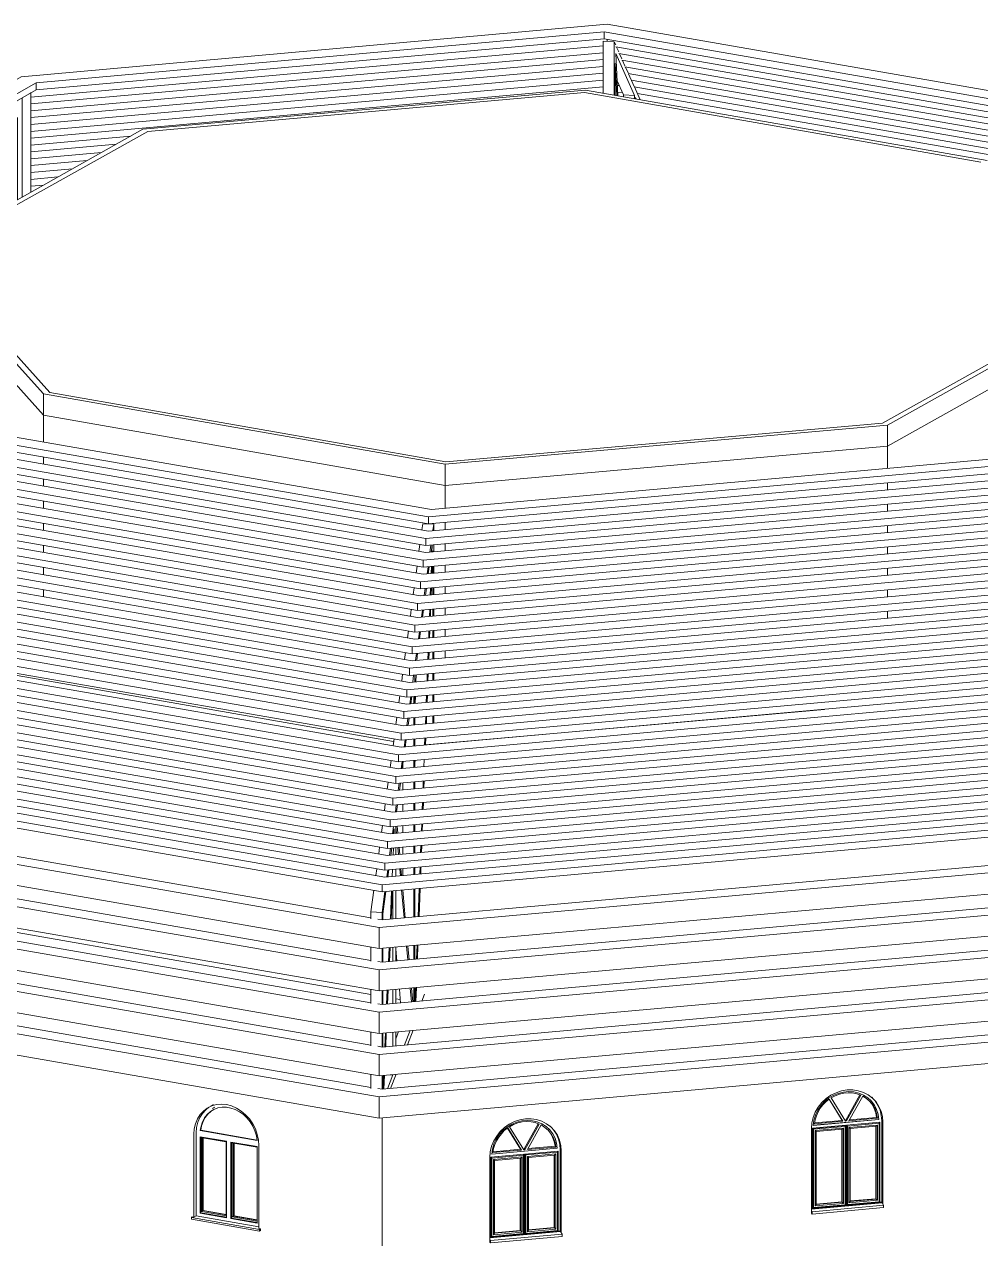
# Model space of a CAD drawing. Header units: millimetres. Extents: x -46414 to 39435, y -16675 to 32999.
# Drawn here: x -19620 to -6753, y -2987 to 13351 of the extents above; entities that cross this region are included whole.
import ezdxf

# ---------------------------------------------------------------- set-up
doc = ezdxf.new("R2010")
doc.units = ezdxf.units.MM
for name, color, linetype, lineweight in [('A-FLOR', 192, 'Continuous', 9), ('A-GENM', 13, 'Continuous', 9), ('A-GLAZ', 151, 'Continuous', 9), ('A-ROOF', 132, 'Continuous', 9), ('A-WALL', 113, 'Continuous', 9), ('I-WALL', 2, 'Continuous', 9)]:
    doc.layers.add(name, color=color, linetype=linetype, lineweight=lineweight)

# ---------------------------------------------------------------- blocks, each defined once
blk = doc.blocks.new('HOOR LIGHT - HOOR LIGHT-165948-3D 2')
at = {"layer": 'A-GENM'}
for p, q in [((-25721, 3674), (-14807, 1776)), ((-14770, 1878), (-25467, 3737)), ((-14807, 1681), (-25721, 3579)), ((-14807, 1776), (-2944, 2841)), ((-3146, 2920), (-14770, 1878)), ((-2944, 2746), (-14807, 1681)), ((-14807, 1681), (-14807, 1776))]:
    blk.add_line(p, q, dxfattribs=at)
blk = doc.blocks.new('HOOR LIGHT1 - HOOR LIGHT-166020-3D 2')
at = {"layer": 'A-GENM'}
for p, q in [((-25467, 3927), (-14770, 2067)), ((-14733, 2169), (-25213, 3991)), ((-14770, 1972), (-25467, 3832)), ((-14770, 2067), (-3146, 3110)), ((-3348, 3190), (-14733, 2169)), ((-3146, 3015), (-14770, 1972)), ((-14770, 1972), (-14770, 2067))]:
    blk.add_line(p, q, dxfattribs=at)
blk = doc.blocks.new('HOOR LIGHT2 - HOOR LIGHT-166050-3D 2')
at = {"layer": 'A-GENM'}
for p, q in [((-25213, 4181), (-14733, 2358)), ((-14733, 2264), (-25213, 4086)), ((-14696, 2460), (-24958, 4244)), ((-3550, 3460), (-14696, 2460)), ((-14733, 2358), (-3348, 3380)), ((-3348, 3285), (-14733, 2264)), ((-14733, 2358), (-14733, 2264))]:
    blk.add_line(p, q, dxfattribs=at)
blk = doc.blocks.new('HOOR LIGHT3 - HOOR LIGHT-166080-3D 2')
at = {"layer": 'A-GENM'}
for p, q in [((-19363, 11188), (-19530, 11173)), ((-24958, 4434), (-14696, 2650)), ((-14660, 2751), (-24704, 4497)), ((-14696, 2555), (-24958, 4339)), ((-14696, 2650), (-3550, 3650)), ((-3752, 3729), (-14660, 2751)), ((-3550, 3555), (-14696, 2555)), ((-14696, 2650), (-14696, 2555))]:
    blk.add_line(p, q, dxfattribs=at)
blk = doc.blocks.new('HOOR LIGHT4 - HOOR LIGHT-166110-3D 2')
at = {"layer": 'A-GENM'}
for p, q in [((-19167, 11298), (-19530, 11265)), ((-14623, 3042), (-24450, 4750)), ((-24704, 4687), (-14660, 2941)), ((-14660, 2846), (-24704, 4592)), ((-3954, 3999), (-14623, 3042)), ((-14660, 2941), (-3752, 3919)), ((-3752, 3824), (-14660, 2846)), ((-14660, 2846), (-14660, 2941))]:
    blk.add_line(p, q, dxfattribs=at)
blk = doc.blocks.new('HOOR LIGHT5 - HOOR LIGHT-166140-3D 2')
at = {"layer": 'A-GENM'}
for p, q in [((-18971, 11408), (-19530, 11357)), ((-24450, 4940), (-14623, 3232)), ((-14586, 3333), (-24196, 5004)), ((-14623, 3137), (-24450, 4845)), ((-4156, 4268), (-14586, 3333)), ((-14623, 3232), (-3954, 4189)), ((-3954, 4094), (-14623, 3137)), ((-14623, 3137), (-14623, 3232))]:
    blk.add_line(p, q, dxfattribs=at)
blk = doc.blocks.new('HOOR LIGHT6 - HOOR LIGHT-166170-3D 2')
at = {"layer": 'A-GENM'}
for p, q in [((-18776, 11517), (-19530, 11450)), ((-14549, 3624), (-23942, 5257)), ((-24196, 5194), (-14586, 3523)), ((-14586, 3428), (-24196, 5099)), ((-14586, 3523), (-4156, 4458)), ((-4358, 4538), (-14549, 3624)), ((-4156, 4363), (-14586, 3428)), ((-14586, 3428), (-14586, 3523))]:
    blk.add_line(p, q, dxfattribs=at)
blk = doc.blocks.new('HOOR LIGHT7 - HOOR LIGHT-166200-3D 2')
at = {"layer": 'A-GENM'}
for p, q in [((-18580, 11627), (-19530, 11542)), ((-23942, 5447), (-14549, 3814)), ((-14512, 3915), (-23687, 5510)), ((-14549, 3719), (-23942, 5352)), ((-4560, 4808), (-14512, 3915)), ((-14549, 3814), (-4358, 4728)), ((-4358, 4633), (-14549, 3719)), ((-14549, 3719), (-14549, 3814))]:
    blk.add_line(p, q, dxfattribs=at)
blk = doc.blocks.new('HOOR LIGHT8 - HOOR LIGHT-166230-3D 2')
at = {"layer": 'A-GENM'}
for p, q in [((-18384, 11737), (-19530, 11634)), ((-14475, 4206), (-23433, 5763)), ((-23687, 5700), (-14512, 4105)), ((-14512, 4010), (-23687, 5605)), ((-4762, 5077), (-14475, 4206)), ((-14512, 4105), (-4560, 4998)), ((-4560, 4903), (-14512, 4010)), ((-14512, 4010), (-14512, 4105))]:
    blk.add_line(p, q, dxfattribs=at)
blk = doc.blocks.new('HOOR LIGHT9 - HOOR LIGHT-166260-3D 2')
at = {"layer": 'A-GENM'}
for p, q in [((-11577, 12440), (-11636, 12434)), ((-4906, 11294), (-11371, 12418)), ((-18189, 11846), (-19530, 11726)), ((-23433, 5953), (-14475, 4396)), ((-14438, 4497), (-23179, 6017)), ((-14475, 4301), (-23433, 5858)), ((-14475, 4396), (-4762, 5267)), ((-4964, 5347), (-14438, 4497)), ((-4762, 5172), (-14475, 4301)), ((-14475, 4301), (-14475, 4396))]:
    blk.add_line(p, q, dxfattribs=at)
blk = doc.blocks.new('HOOR LIGHT10 - HOOR LIGHT-166290-3D 2')
at = {"layer": 'A-GENM'}
for p, q in [((-11832, 12509), (-19530, 11818)), ((-11616, 12528), (-11640, 12526)), ((-4906, 11376), (-11413, 12508)), ((-14401, 4788), (-22925, 6270)), ((-23179, 6206), (-14438, 4687)), ((-14438, 4592), (-23179, 6112)), ((-5166, 5616), (-14401, 4788)), ((-14438, 4687), (-4964, 5537)), ((-4964, 5442), (-14438, 4592)), ((-14438, 4592), (-14438, 4687))]:
    blk.add_line(p, q, dxfattribs=at)
blk = doc.blocks.new('HOOR LIGHT11 - HOOR LIGHT-166320-3D 2')
at = {"layer": 'A-GENM'}
for p, q in [((-11832, 12601), (-19530, 11910)), ((-4906, 11459), (-11455, 12598)), ((-22925, 6460), (-14401, 4978)), ((-14364, 5079), (-22671, 6523)), ((-14401, 4883), (-22925, 6365)), ((-5368, 5886), (-14364, 5079)), ((-14401, 4978), (-5166, 5806)), ((-5166, 5711), (-14401, 4883)), ((-14401, 4883), (-14401, 4978))]:
    blk.add_line(p, q, dxfattribs=at)
blk = doc.blocks.new('HOOR LIGHT12 - HOOR LIGHT-166350-3D 2')
at = {"layer": 'A-GENM'}
for p, q in [((-11832, 12693), (-19530, 12002)), ((-4906, 11541), (-11497, 12687)), ((-22671, 6713), (-14364, 5269)), ((-14328, 5370), (-22416, 6776)), ((-14364, 5174), (-22671, 6618)), ((-14364, 5269), (-5368, 6076)), ((-5570, 6156), (-14328, 5370)), ((-5368, 5981), (-14364, 5174)), ((-14364, 5174), (-14364, 5269))]:
    blk.add_line(p, q, dxfattribs=at)
blk = doc.blocks.new('HOOR LIGHT13 - HOOR LIGHT-166380-3D 2')
at = {"layer": 'A-GENM'}
for p, q in [((-11832, 12785), (-19530, 12095)), ((-4906, 11624), (-11539, 12777)), ((-14291, 5661), (-22162, 7030)), ((-22416, 6966), (-14328, 5560)), ((-14328, 5465), (-22416, 6871)), ((-5772, 6425), (-14291, 5661)), ((-14328, 5560), (-5570, 6345)), ((-5570, 6251), (-14328, 5465)), ((-14328, 5465), (-14328, 5560))]:
    blk.add_line(p, q, dxfattribs=at)
blk = doc.blocks.new('HOOR LIGHT14 - HOOR LIGHT-166410-3D 2')
at = {"layer": 'A-GENM'}
for p, q in [((-11832, 12877), (-19530, 12187)), ((-4906, 11706), (-11580, 12867)), ((-22162, 7219), (-14291, 5851)), ((-14254, 5952), (-21908, 7283)), ((-14291, 5756), (-22162, 7124)), ((-14291, 5851), (-5772, 6615)), ((-5975, 6695), (-14254, 5952)), ((-5772, 6520), (-14291, 5756)), ((-14291, 5756), (-14291, 5851))]:
    blk.add_line(p, q, dxfattribs=at)
blk = doc.blocks.new('HOOR LIGHT15 - HOOR LIGHT-166476-3D 2')
at = {"layer": 'A-GENM'}
for p, q in [((-11832, 12969), (-19530, 12279)), ((-4906, 11788), (-11622, 12956)), ((-14217, 6243), (-21654, 7536)), ((-21908, 7473), (-14254, 6142)), ((-14254, 6047), (-21908, 7378)), ((-14254, 6142), (-5975, 6885)), ((-6177, 6964), (-14217, 6243)), ((-5975, 6790), (-14254, 6047)), ((-14254, 6047), (-14254, 6142))]:
    blk.add_line(p, q, dxfattribs=at)
blk = doc.blocks.new('HOOR LIGHT16 - HOOR LIGHT-166506-3D 2')
at = {"layer": 'A-GENM'}
for p, q in [((-11780, 13149), (-11780, 13121)), ((-11832, 13062), (-19530, 12371)), ((-4906, 11871), (-11664, 13046)), ((-21654, 7726), (-14217, 6433)), ((-14180, 6534), (-21399, 7789)), ((-14217, 6338), (-21654, 7631)), ((-6379, 7234), (-14180, 6534)), ((-14217, 6433), (-6177, 7154)), ((-6177, 7059), (-14217, 6338)), ((-14217, 6338), (-14217, 6433))]:
    blk.add_line(p, q, dxfattribs=at)
blk = doc.blocks.new('HOOR LIGHT17 - HOOR LIGHT-166536-3D 2')
at = {"layer": 'A-GENM'}
for p, q in [((-11780, 13351), (-19661, 12644)), ((-19459, 12564), (-11817, 13250)), ((-11817, 13250), (-4955, 12057)), ((-11817, 13155), (-11817, 13250)), ((-4701, 12120), (-11780, 13351)), ((-11817, 13155), (-19459, 12469)), ((-4955, 11962), (-11817, 13155)), ((-19661, 12644), (-23619, 10409)), ((-23297, 10397), (-19459, 12564)), ((-19459, 12469), (-23239, 10334)), ((-19459, 12469), (-19459, 12564)), ((-2442, 9648), (-4701, 12120)), ((-4955, 12057), (-2764, 9659)), ((-4955, 12057), (-4955, 11962)), ((-2821, 9627), (-4955, 11962)), ((-23619, 10409), (-21399, 7979)), ((-23619, 10314), (-23619, 10409)), ((-21399, 7884), (-23619, 10314)), ((-21145, 8042), (-23297, 10397)), ((-2764, 9659), (-6581, 7503)), ((-6379, 7424), (-2442, 9648)), ((-2442, 9553), (-2442, 9648)), ((-2442, 9553), (-6379, 7329)), ((-14143, 6825), (-21145, 8042)), ((-21399, 7979), (-14180, 6724)), ((-21399, 7884), (-21399, 7979)), ((-14180, 6629), (-21399, 7884)), ((-14180, 6724), (-6379, 7424)), ((-6581, 7503), (-14143, 6825)), ((-6379, 7424), (-6379, 7329)), ((-6379, 7329), (-14180, 6629)), ((-14180, 6629), (-14180, 6724))]:
    blk.add_line(p, q, dxfattribs=at)
blk = doc.blocks.new('TRUESS - TRUESS-169564-3D 2')
at = {"layer": 'A-GENM'}
for p, q in [((-19530, 12427), (-19537, 12426)), ((-19530, 12427), (-19530, 11094)), ((-19648, 11029), (-19648, 12363)), ((-20956, 11538), (-19751, 12226)), ((-19761, 12183), (-20839, 11567)), ((-19751, 12226), (-20088, 10782)), ((-20006, 10828), (-19710, 12097)), ((-19710, 12097), (-19710, 10994)), ((-19710, 11623), (-19879, 10899)), ((-22238, 10805), (-21018, 11502)), ((-21018, 11465), (-22121, 10835)), ((-21018, 11502), (-21018, 10260)), ((-20956, 11538), (-20839, 11567)), ((-20956, 10295), (-20956, 11538)), ((-20839, 11567), (-20839, 10361)), ((-22121, 10835), (-22238, 10805)), ((-21686, 9096), (-22238, 10805)), ((-22121, 10835), (-21578, 9156)), ((-23151, 10284), (-22371, 10730)), ((-22383, 10685), (-23034, 10313)), ((-22371, 10730), (-22656, 9696)), ((-22599, 9634), (-22327, 10621)), ((-22327, 10621), (-22327, 9336)), ((-22264, 10694), (-21739, 9066)), ((-22264, 9267), (-22264, 10694)), ((-23213, 10349), (-23213, 10306)), ((-23034, 10313), (-23151, 10284)), ((-23034, 10313), (-23034, 10110)), ((-22147, 10330), (-22147, 9139)), ((-23151, 10238), (-23151, 10284)), ((-22327, 10226), (-22516, 9542)), ((-23213, 9870), (-23213, 9775)), ((-23151, 9706), (-23151, 9801)), ((-23034, 9673), (-23034, 9578)), ((-23213, 9338), (-23213, 9243)), ((-22749, 9361), (-22769, 9288)), ((-23151, 9175), (-23151, 9270)), ((-22712, 9226), (-22692, 9299)), ((-22608, 9207), (-22628, 9134)), ((-23034, 9142), (-23034, 9047)), ((-22862, 8953), (-22882, 8880)), ((-22825, 8818), (-22805, 8891)), ((-22327, 8899), (-22327, 8804)), ((-22264, 8771), (-22264, 8831)), ((-23213, 8804), (-23213, 8712)), ((-23151, 8643), (-23151, 8738)), ((-22721, 8799), (-22741, 8726)), ((-23034, 8610), (-23034, 8515)), ((-22974, 8545), (-22995, 8472)), ((-22938, 8410), (-22918, 8483))]:
    blk.add_line(p, q, dxfattribs=at)
blk = doc.blocks.new('TRUESS1 - TRUESS-169983-3D 2')
at = {"layer": 'A-GENM'}
for p, q in [((-11832, 12424), (-11832, 13123)), ((-11683, 13117), (-11832, 13123)), ((-11664, 13074), (-11683, 13117)), ((-11683, 13117), (-11683, 12398)), ((-11634, 12389), (-11662, 12956)), ((-11662, 12956), (-11411, 12395)), ((-11622, 12980), (-11651, 13044)), ((-11580, 12886), (-11611, 12954)), ((-11670, 12822), (-11649, 12392)), ((-11670, 12395), (-11670, 12822)), ((-11539, 12793), (-11571, 12865)), ((-11497, 12699), (-11531, 12775)), ((-11559, 12401), (-11644, 12589)), ((-11455, 12605), (-11491, 12686)), ((-11413, 12512), (-11451, 12597)), ((-11334, 12337), (-11411, 12508)), ((-11559, 12376), (-11559, 12401)), ((-11559, 12401), (-11411, 12395)), ((-11411, 12395), (-11411, 12350)), ((-11398, 12365), (-11389, 12346)), ((-11398, 12348), (-11398, 12365))]:
    blk.add_line(p, q, dxfattribs=at)
blk = doc.blocks.new('TRUESS3 - TRUESS-173606-3D 2')
at = {"layer": 'A-GENM'}
for p, q in [((-14271, 6550), (-14260, 6631)), ((-14260, 6631), (-14111, 6625)), ((-14111, 6625), (-14123, 6539)), ((-14111, 6540), (-14111, 6625)), ((-14310, 6259), (-14298, 6352)), ((-14149, 6344), (-14162, 6248)), ((-14147, 6249), (-14134, 6345)), ((-14132, 6345), (-14136, 6250)), ((-14124, 6268), (-14124, 6251)), ((-14124, 6251), (-14124, 6268)), ((-14111, 6252), (-14111, 6347)), ((-14349, 5968), (-14336, 6061)), ((-14188, 6053), (-14201, 5957)), ((-14185, 5958), (-14173, 6054)), ((-14143, 6057), (-14147, 5962)), ((-14135, 5963), (-14132, 6058)), ((-14124, 6059), (-14124, 5964)), ((-14111, 5965), (-14111, 6060)), ((-14387, 5678), (-14375, 5771)), ((-14227, 5762), (-14239, 5665)), ((-14224, 5667), (-14211, 5763)), ((-14154, 5768), (-14158, 5673)), ((-14146, 5674), (-14142, 5769)), ((-14124, 5771), (-14124, 5676)), ((-14111, 5677), (-14111, 5772)), ((-14426, 5387), (-14414, 5480)), ((-14265, 5470), (-14278, 5374)), ((-14263, 5376), (-14250, 5472)), ((-14165, 5479), (-14168, 5384)), ((-14157, 5385), (-14153, 5480)), ((-14124, 5483), (-14124, 5388)), ((-14111, 5389), (-14111, 5484)), ((-14465, 5096), (-14453, 5189)), ((-14304, 5179), (-14317, 5083)), ((-14302, 5084), (-14289, 5181)), ((-14176, 5191), (-14179, 5095)), ((-14168, 5096), (-14164, 5192)), ((-14124, 5195), (-14124, 5100)), ((-14111, 5102), (-14111, 5196)), ((-14187, 4902), (-14190, 4807)), ((-14179, 4808), (-14175, 4903)), ((-14124, 4908), (-14124, 4813)), ((-14111, 4814), (-14111, 4909)), ((-14504, 4806), (-14491, 4898)), ((-14343, 4888), (-14356, 4792)), ((-14341, 4793), (-14328, 4889)), ((-14340, 4793), (-14340, 4802)), ((-14542, 4515), (-14530, 4608)), ((-14382, 4597), (-14395, 4501)), ((-14367, 4503), (-14367, 4597)), ((-14351, 4505), (-14347, 4600)), ((-14198, 4613), (-14201, 4518)), ((-14190, 4519), (-14186, 4614)), ((-14124, 4620), (-14124, 4525)), ((-14111, 4526), (-14111, 4621)), ((-14379, 4506), (-14379, 4502)), ((-14379, 4502), (-14379, 4506)), ((-14581, 4224), (-14569, 4317)), ((-14421, 4306), (-14433, 4209)), ((-14418, 4211), (-14405, 4307)), ((-14379, 4309), (-14379, 4214)), ((-14367, 4215), (-14367, 4310)), ((-14362, 4216), (-14358, 4311)), ((-14208, 4325), (-14212, 4229)), ((-14200, 4230), (-14197, 4326)), ((-14124, 4332), (-14124, 4237)), ((-14111, 4238), (-14111, 4333)), ((-14620, 3933), (-14608, 4026)), ((-14459, 4014), (-14472, 3918)), ((-14457, 3920), (-14444, 4016)), ((-14379, 4022), (-14379, 3927)), ((-14367, 3928), (-14367, 4023)), ((-14219, 4036), (-14223, 3941)), ((-14211, 3942), (-14208, 4037)), ((-14124, 4045), (-14124, 3950)), ((-14111, 3951), (-14111, 4046)), ((-14659, 3643), (-14646, 3736)), ((-14498, 3723), (-14511, 3627)), ((-14496, 3628), (-14483, 3725)), ((-14379, 3734), (-14379, 3639)), ((-14367, 3640), (-14367, 3735)), ((-14230, 3747), (-14234, 3652)), ((-14222, 3662), (-14219, 3748)), ((-14697, 3352), (-14685, 3445)), ((-14537, 3432), (-14550, 3336)), ((-14535, 3337), (-14522, 3433)), ((-14379, 3446), (-14379, 3351)), ((-14367, 3352), (-14367, 3447)), ((-14241, 3459), (-14245, 3363)), ((-14528, 3338), (-14528, 3389)), ((-14736, 3061), (-14724, 3154)), ((-14576, 3141), (-14589, 3045)), ((-14574, 3046), (-14561, 3142)), ((-14528, 3050), (-14528, 3145)), ((-14379, 3158), (-14379, 3064)), ((-14367, 3065), (-14367, 3160)), ((-14252, 3170), (-14256, 3075)), ((-14244, 3076), (-14240, 3171)), ((-14775, 2771), (-14763, 2863)), ((-14615, 2850), (-14628, 2753)), ((-14612, 2755), (-14600, 2851)), ((-14528, 2762), (-14528, 2857)), ((-14379, 2871), (-14379, 2776)), ((-14367, 2777), (-14367, 2872)), ((-14263, 2881), (-14266, 2786)), ((-14255, 2787), (-14251, 2882)), ((-14814, 2480), (-14801, 2573)), ((-14654, 2558), (-14666, 2462)), ((-14651, 2464), (-14643, 2526)), ((-14643, 2526), (-14646, 2464)), ((-14622, 2466), (-14622, 2561)), ((-14620, 2561), (-14612, 2467)), ((-14595, 2469), (-14603, 2563)), ((-14528, 2475), (-14528, 2570)), ((-14379, 2583), (-14379, 2488)), ((-14367, 2489), (-14367, 2584)), ((-14274, 2592), (-14277, 2497)), ((-14266, 2498), (-14262, 2594)), ((-14379, 2295), (-14379, 2200)), ((-14367, 2201), (-14367, 2296)), ((-14285, 2304), (-14288, 2209)), ((-14277, 2210), (-14273, 2305)), ((-14852, 2189), (-14840, 2282)), ((-14692, 2267), (-14705, 2171)), ((-14690, 2172), (-14677, 2269)), ((-14654, 2271), (-14658, 2175)), ((-14622, 2179), (-14622, 2274)), ((-14595, 2276), (-14586, 2182)), ((-14569, 2183), (-14578, 2277)), ((-14528, 2187), (-14528, 2282)), ((-14891, 1899), (-14879, 1991)), ((-14731, 1976), (-14744, 1880)), ((-14729, 1881), (-14716, 1977)), ((-14666, 1982), (-14671, 1886)), ((-14622, 1891), (-14622, 1986)), ((-14570, 1991), (-14561, 1896)), ((-14544, 1898), (-14553, 1992)), ((-14528, 1899), (-14528, 1994)), ((-14379, 2008), (-14379, 1913)), ((-14367, 1914), (-14367, 2009)), ((-14295, 2015), (-14299, 1920)), ((-14287, 1921), (-14284, 2016)), ((-14956, 1410), (-14918, 1701)), ((-14770, 1685), (-14807, 1404)), ((-14795, 1383), (-14755, 1686)), ((-14679, 1693), (-14695, 1312)), ((-14684, 1313), (-14667, 1694)), ((-14660, 1695), (-14660, 1315)), ((-14622, 1318), (-14622, 1698)), ((-14544, 1705), (-14511, 1328)), ((-14494, 1330), (-14527, 1707)), ((-14379, 1720), (-14379, 1340)), ((-14367, 1341), (-14367, 1721)), ((-14306, 1726), (-14321, 1345)), ((-14309, 1346), (-14295, 1727)), ((-14956, 1315), (-14956, 1410)), ((-14956, 1410), (-14807, 1404)), ((-14807, 1404), (-14807, 1302)), ((-14795, 1303), (-14795, 1383)), ((-14956, 745), (-14956, 935)), ((-14807, 919), (-14807, 732)), ((-14795, 733), (-14795, 920)), ((-14712, 927), (-14720, 740)), ((-14709, 741), (-14700, 929)), ((-14660, 932), (-14660, 745)), ((-14622, 748), (-14622, 936)), ((-14608, 750), (-14622, 910)), ((-14477, 949), (-14461, 763)), ((-14444, 764), (-14460, 950)), ((-14379, 957), (-14379, 770)), ((-14367, 771), (-14367, 958)), ((-14335, 961), (-14342, 774)), ((-14331, 775), (-14324, 962)), ((-14956, 176), (-14956, 365)), ((-14807, 349), (-14807, 162)), ((-14795, 163), (-14795, 350)), ((-14737, 355), (-14745, 168)), ((-14733, 169), (-14725, 357)), ((-14660, 362), (-14660, 175)), ((-14622, 179), (-14622, 366)), ((-14558, 184), (-14574, 370)), ((-14427, 383), (-14411, 198)), ((-14394, 199), (-14410, 385)), ((-14379, 388), (-14379, 200)), ((-14367, 202), (-14367, 389)), ((-14357, 390), (-14364, 202)), ((-14352, 203), (-14345, 391)), ((-14236, 302), (-14272, 210)), ((-14956, -394), (-14956, -204)), ((-14807, -221), (-14807, -408)), ((-14795, -407), (-14795, -220)), ((-14762, -217), (-14770, -404)), ((-14758, -403), (-14750, -215)), ((-14660, -207), (-14660, -394)), ((-14622, -299), (-14584, -201)), ((-14622, -391), (-14622, -204)), ((-14427, -187), (-14503, -380)), ((-14464, -377), (-14388, -183)), ((-14956, -964), (-14956, -774)), ((-14807, -790), (-14807, -977)), ((-14795, -976), (-14795, -789)), ((-14786, -789), (-14794, -976)), ((-14783, -975), (-14775, -787)), ((-14660, -781), (-14734, -971)), ((-14695, -967), (-14619, -774)), ((-14660, -781), (-14693, -780)), ((-14660, -777), (-14660, -781))]:
    blk.add_line(p, q, dxfattribs=at)
blk = doc.blocks.new('Arched _2_ - Arched _2_ 2-V45-3D 2')
at = {"layer": 'A-GLAZ'}
for p, q in [((-17074, -1182), (-17116, -1205)), ((-17076, -1228), (-17087, -1235)), ((-17057, -1218), (-17076, -1228)), ((-17307, -1564), (-17307, -2680)), ((-17255, -2642), (-17255, -1614)), ((-17255, -1614), (-16899, -1676)), ((-17253, -1533), (-17244, -1528)), ((-16487, -1666), (-17253, -1533)), ((-17246, -1616), (-17246, -2637)), ((-17244, -1528), (-16488, -1660)), ((-17237, -1622), (-17237, -2622)), ((-17237, -1622), (-16900, -1681)), ((-17221, -1629), (-17237, -1622)), ((-17221, -2609), (-17221, -1629)), ((-17221, -1629), (-16902, -1685)), ((-17213, -2605), (-17213, -1631)), ((-16900, -1681), (-16902, -1685)), ((-16902, -1685), (-16902, -2665)), ((-16900, -2680), (-16900, -1681)), ((-16899, -1676), (-16899, -2704)), ((-16841, -2714), (-16841, -1686)), ((-16841, -1686), (-16485, -1748)), ((-16832, -1688), (-16832, -2709)), ((-16822, -1694), (-16822, -2694)), ((-16822, -1694), (-16485, -1753)), ((-16806, -1702), (-16822, -1694)), ((-16806, -2682), (-16806, -1702)), ((-16806, -1702), (-16487, -1757)), ((-16798, -2677), (-16798, -1703)), ((-16485, -1753), (-16487, -1757)), ((-16487, -1757), (-16487, -2737)), ((-16485, -1748), (-16485, -2776)), ((-17237, -2622), (-17221, -2609)), ((-17221, -2609), (-17213, -2605)), ((-16902, -2665), (-17221, -2609)), ((-16902, -2659), (-17213, -2605)), ((-17360, -2694), (-17372, -2701)), ((-17372, -2701), (-16454, -2861)), ((-17372, -2725), (-17372, -2701)), ((-16454, -2884), (-17372, -2725)), ((-17338, -2698), (-17360, -2694)), ((-17307, -2680), (-17338, -2698)), ((-16464, -2827), (-17307, -2680)), ((-17255, -2642), (-17246, -2637)), ((-16899, -2704), (-17255, -2642)), ((-17246, -2637), (-16899, -2697)), ((-17237, -2622), (-16900, -2680)), ((-16900, -2680), (-16902, -2665)), ((-16832, -2709), (-16841, -2714)), ((-16485, -2776), (-16841, -2714)), ((-16832, -2709), (-16485, -2769)), ((-16822, -2694), (-16806, -2682)), ((-16822, -2694), (-16485, -2752)), ((-16806, -2682), (-16798, -2677)), ((-16487, -2737), (-16806, -2682)), ((-16487, -2731), (-16798, -2677)), ((-16485, -2751), (-16487, -2737)), ((-16442, -2854), (-16464, -2850)), ((-16454, -2861), (-16442, -2854)), ((-16454, -2861), (-16454, -2884)), ((-16442, -2877), (-16454, -2884)), ((-16442, -2854), (-16442, -2877))]:
    blk.add_line(p, q, dxfattribs=at)
for points in [[(-17136, -1217, 0), (-17179, -1251, 0), (-17224, -1300, 0), (-17259, -1357, 0), (-17286, -1421, 0), (-17302, -1491, 0), (-17307, -1564, 0)], [(-17253, -1533, 0), (-17242, -1471, 0), (-17223, -1413, 0), (-17195, -1361, 0), (-17160, -1315, 0), (-17117, -1277, 0), (-17069, -1248, 0), (-17015, -1228, 0), (-16959, -1218, 0), (-16900, -1219, 0), (-16840, -1229, 0), (-16781, -1249, 0), (-16724, -1279, 0), (-16671, -1317, 0), (-16623, -1363, 0), (-16580, -1416, 0), (-16544, -1474, 0), (-16517, -1536, 0), (-16497, -1601, 0), (-16487, -1666, 0)], [(-17108, -1272, 0), (-17151, -1310, 0), (-17187, -1356, 0), (-17214, -1408, 0), (-17234, -1466, 0), (-17244, -1528, 0)]]:
    blk.add_polyline3d(points, dxfattribs=at)
blk = doc.blocks.new('Arched _2_ - Arched _2_ 2-V46-3D 2')
at = {"layer": 'A-GLAZ'}
for p, q in [((-12895, -1779), (-12706, -1439)), ((-12692, -1444), (-12884, -1791)), ((-12851, -1788), (-12667, -1456)), ((-12943, -1783), (-13119, -1498)), ((-13117, -1496), (-12932, -1795)), ((-12899, -1792), (-13092, -1480)), ((-12563, -1510), (-12569, -1503)), ((-12552, -1522), (-12563, -1510)), ((-12521, -1497), (-12545, -1471)), ((-13332, -1848), (-12450, -1769)), ((-12449, -1770), (-13332, -1850)), ((-12932, -1795), (-13315, -1829)), ((-13312, -1817), (-12943, -1783)), ((-12932, -1795), (-12943, -1783)), ((-12906, -1780), (-12895, -1779)), ((-12884, -1791), (-12899, -1792)), ((-12884, -1791), (-12895, -1779)), ((-12469, -1754), (-12851, -1788)), ((-12844, -1774), (-12480, -1742)), ((-12480, -1742), (-12469, -1754)), ((-12450, -1769), (-12449, -1770)), ((-12410, -1791), (-12410, -2882)), ((-12895, -1848), (-13342, -1889)), ((-13341, -1890), (-13342, -1889)), ((-13342, -1889), (-13342, -2964)), ((-13341, -1890), (-12894, -1850)), ((-13341, -2965), (-13341, -1890)), ((-13329, -1901), (-13341, -1890)), ((-12902, -1863), (-13329, -1901)), ((-13329, -2956), (-13329, -1901)), ((-12923, -1886), (-13308, -1920)), ((-13293, -1933), (-13308, -1920)), ((-13308, -1920), (-13308, -2933)), ((-12942, -1902), (-13293, -1933)), ((-13293, -1933), (-13293, -2914)), ((-12947, -1902), (-12947, -2877)), ((-12923, -1886), (-12942, -1902)), ((-12942, -2882), (-12942, -1902)), ((-12923, -2899), (-12923, -1886)), ((-12894, -1850), (-12902, -1863)), ((-12902, -1863), (-12902, -2918)), ((-12895, -1848), (-12894, -1850)), ((-12894, -1850), (-12894, -2925)), ((-12438, -1808), (-12886, -1848)), ((-12884, -1849), (-12886, -1848)), ((-12886, -1848), (-12886, -2923)), ((-12884, -1849), (-12437, -1809)), ((-12884, -2924), (-12884, -1849)), ((-12872, -1860), (-12884, -1849)), ((-12446, -1822), (-12872, -1860)), ((-12872, -2915), (-12872, -1860)), ((-12467, -1845), (-12851, -1879)), ((-12836, -1893), (-12851, -1879)), ((-12851, -1879), (-12851, -2892)), ((-12485, -1861), (-12836, -1893)), ((-12836, -1893), (-12836, -2873)), ((-12490, -1861), (-12490, -2836)), ((-12467, -1845), (-12485, -1861)), ((-12485, -2841), (-12485, -1861)), ((-12467, -2858), (-12467, -1845)), ((-12437, -1809), (-12446, -1822)), ((-12446, -1822), (-12446, -2877)), ((-12438, -1808), (-12437, -1809)), ((-12437, -1809), (-12437, -2884)), ((-12406, -2887), (-13357, -2972)), ((-12406, -2891), (-13357, -2976)), ((-12386, -2924), (-13347, -3011)), ((-12894, -2925), (-13341, -2965)), ((-12902, -2918), (-13329, -2956)), ((-13308, -2933), (-12923, -2899)), ((-13293, -2914), (-13308, -2933)), ((-12947, -2877), (-13293, -2908)), ((-13293, -2914), (-12942, -2882)), ((-12947, -2877), (-12942, -2882)), ((-12942, -2882), (-12923, -2899)), ((-12902, -2918), (-12894, -2925)), ((-12894, -2925), (-12884, -2924)), ((-12884, -2924), (-12886, -2923)), ((-12437, -2884), (-12884, -2924)), ((-12872, -2915), (-12884, -2924)), ((-12446, -2877), (-12872, -2915)), ((-12851, -2892), (-12467, -2858)), ((-12836, -2873), (-12851, -2892)), ((-12490, -2836), (-12836, -2867)), ((-12836, -2873), (-12485, -2841)), ((-12490, -2836), (-12485, -2841)), ((-12485, -2841), (-12467, -2858)), ((-12446, -2877), (-12437, -2884)), ((-12437, -2884), (-12410, -2882)), ((-12410, -2882), (-12406, -2887)), ((-12406, -2887), (-12406, -2891)), ((-12406, -2891), (-12386, -2924)), ((-12386, -2924), (-12386, -2957)), ((-13357, -2967), (-13341, -2965)), ((-13347, -3011), (-13357, -2993)), ((-13357, -3032), (-13347, -3043)), ((-12386, -2957), (-13347, -3043)), ((-13347, -3043), (-13347, -3011)), ((-13341, -2965), (-13342, -2964)), ((-13329, -2956), (-13341, -2965))]:
    blk.add_line(p, q, dxfattribs=at)
for points in [[(-13332, -1850, 0), (-13322, -1780, 0), (-13302, -1711, 0), (-13271, -1646, 0), (-13231, -1585, 0), (-13181, -1531, 0), (-13125, -1484, 0), (-13062, -1447, 0), (-12995, -1419, 0), (-12926, -1402, 0), (-12855, -1395, 0), (-12785, -1400, 0), (-12718, -1416, 0), (-12656, -1442, 0), (-12599, -1479, 0), (-12550, -1524, 0), (-12509, -1578, 0), (-12479, -1637, 0), (-12458, -1702, 0), (-12449, -1770, 0)], [(-12692, -1444, 0), (-12746, -1425, 0), (-12803, -1414, 0), (-12862, -1411, 0), (-12921, -1416, 0), (-12980, -1430, 0), (-13037, -1451, 0), (-13092, -1480, 0)], [(-12469, -1754, 0), (-12480, -1691, 0), (-12501, -1633, 0), (-12531, -1579, 0), (-12569, -1530, 0), (-12615, -1489, 0), (-12667, -1456, 0)], [(-13117, -1496, 0), (-13162, -1532, 0), (-13202, -1574, 0), (-13237, -1619, 0), (-13267, -1668, 0), (-13290, -1720, 0), (-13306, -1774, 0), (-13315, -1829, 0)], [(-12450, -1769, 0), (-12460, -1701, 0), (-12480, -1636, 0), (-12511, -1576, 0), (-12551, -1523, 0)], [(-12480, -1742, 0), (-12491, -1680, 0), (-12512, -1621, 0), (-12541, -1567, 0)], [(-12410, -1791, 0), (-12416, -1717, 0), (-12433, -1646, 0), (-12462, -1580, 0), (-12501, -1521, 0)]]:
    blk.add_polyline3d(points, dxfattribs=at)
blk = doc.blocks.new('POLYGON HOORNO1 - POLYGON HOORNO-266158-3D 2')
at = {"layer": 'A-ROOF'}
for p, q in [((-25975, 857), (-14844, -1079)), ((-14956, -952), (-25721, 920)), ((-14844, -1363), (-25975, 572)), ((-14844, -1079), (-2742, 7)), ((-2944, 87), (-14807, -977)), ((-2742, -278), (-14844, -1363)), ((-14807, -977), (-14864, -968)), ((-14844, -1363), (-14844, -1079))]:
    blk.add_line(p, q, dxfattribs=at)
blk = doc.blocks.new('POLYGON HOORNO2 - POLYGON HOORNO-266412-3D 2')
at = {"layer": 'A-ROOF'}
for p, q in [((-14956, -382), (-25721, 1490)), ((-25975, 1427), (-14844, -509)), ((-14844, -794), (-25975, 1142)), ((-2944, 657), (-14807, -408)), ((-14844, -509), (-2742, 577)), ((-2742, 292), (-14844, -794)), ((-14807, -408), (-14864, -398)), ((-14844, -794), (-14844, -509))]:
    blk.add_line(p, q, dxfattribs=at)
blk = doc.blocks.new('POLYGON HOORNO3 - POLYGON HOORNO-266474-3D 2')
at = {"layer": 'A-ROOF'}
for p, q in [((-25975, 1996), (-14844, 61)), ((-14956, 188), (-25721, 2060)), ((-14844, -224), (-25975, 1712)), ((-14844, 61), (-2742, 1147)), ((-2944, 1226), (-14807, 162)), ((-2742, 862), (-14844, -224)), ((-14807, 162), (-14864, 172)), ((-14844, -224), (-14844, 61))]:
    blk.add_line(p, q, dxfattribs=at)
blk = doc.blocks.new('POLYGON HOORNO4 - POLYGON HOORNO-266536-3D 2')
at = {"layer": 'A-ROOF'}
for p, q in [((-14956, 758), (-25721, 2629)), ((-25975, 2566), (-14844, 631)), ((-14844, 346), (-25975, 2281)), ((-14844, 631), (-2742, 1717)), ((-2944, 1796), (-14807, 732)), ((-2742, 1432), (-14844, 346)), ((-14807, 732), (-14864, 742)), ((-14844, 346), (-14844, 631))]:
    blk.add_line(p, q, dxfattribs=at)
blk = doc.blocks.new('POLYGON HOORNO5 - POLYGON HOORNO-266598-3D 2')
at = {"layer": 'A-ROOF'}
for p, q in [((-25975, 3136), (-14844, 1201)), ((-14956, 1328), (-25721, 3199)), ((-14844, 916), (-25975, 2851)), ((-2944, 2366), (-14807, 1302)), ((-14844, 1201), (-2742, 2286)), ((-2742, 2001), (-14844, 916)), ((-14807, 1302), (-14864, 1312)), ((-14844, 916), (-14844, 1201))]:
    blk.add_line(p, q, dxfattribs=at)

msp = doc.modelspace()

# ---------------------------------------------------------------- linework, layer by layer
at = {"layer": 'A-FLOR'}
for p, q in [((-12070, 12465), (-18026, 11938)), ((-6668, 11519), (-12070, 12465)), ((-18026, 11938), (-21046, 10245)), ((-21046, 10245), (-19362, 8378)), ((-19362, 8094), (-21046, 9960)), ((-8005, 7960), (-4984, 9652)), ((-4984, 9368), (-8005, 7675)), ((-19362, 8378), (-13960, 7432)), ((-13960, 7147), (-19362, 8094)), ((-13960, 7432), (-8005, 7960)), ((-8005, 7675), (-13960, 7147)), ((-21937, 4978), (-14651, 3701)), ((-14223, 3659), (-8855, 4135))]:
    msp.add_line(p, q, dxfattribs=at)
at = {"layer": 'A-WALL'}
for p, q in [((-14807, -4966), (-14807, -1360)), ((-8070, -1418), (-8070, -2519)), ((-17338, -2698), (-17338, -1582)), ((-9031, -2643), (-9031, -1504)), ((-16464, -1734), (-16464, -2850)), ((-13357, -3032), (-13357, -1892)), ((-12396, -1806), (-12396, -2907))]:
    msp.add_line(p, q, dxfattribs=at)
for points in [[(-9031, -1504, 0), (-9025, -1429, 0), (-9008, -1355, 0), (-8979, -1284, 0), (-8939, -1217, 0), (-8890, -1155, 0), (-8833, -1102, 0), (-8769, -1057, 0), (-8699, -1022, 0), (-8626, -998, 0), (-8550, -986, 0), (-8475, -985, 0), (-8402, -996, 0), (-8332, -1018, 0), (-8268, -1051, 0), (-8210, -1094, 0), (-8161, -1147, 0), (-8122, -1207, 0), (-8093, -1273, 0), (-8076, -1344, 0), (-8070, -1418, 0)], [(-17338, -1582, 0), (-17333, -1509, 0), (-17317, -1439, 0), (-17290, -1375, 0), (-17255, -1317, 0), (-17210, -1269, 0), (-17158, -1229, 0), (-17099, -1200, 0), (-17036, -1183, 0), (-16969, -1177, 0), (-16901, -1183, 0), (-16833, -1201, 0), (-16766, -1230, 0), (-16702, -1269, 0), (-16644, -1319, 0), (-16592, -1376, 0), (-16547, -1440, 0), (-16511, -1510, 0), (-16485, -1584, 0), (-16469, -1659, 0), (-16464, -1734, 0)], [(-13357, -1892, 0), (-13351, -1817, 0), (-13334, -1743, 0), (-13305, -1672, 0), (-13265, -1605, 0), (-13216, -1544, 0), (-13159, -1490, 0), (-13095, -1445, 0), (-13025, -1411, 0), (-12952, -1387, 0), (-12877, -1374, 0), (-12801, -1373, 0), (-12728, -1384, 0), (-12658, -1406, 0), (-12594, -1439, 0), (-12537, -1483, 0), (-12488, -1535, 0), (-12448, -1595, 0), (-12419, -1661, 0), (-12402, -1732, 0), (-12396, -1806, 0)]]:
    msp.add_polyline3d(points, dxfattribs=at)
at = {"layer": 'I-WALL'}
for p, q in [((-12083, 12432), (-17959, 11911)), ((-6753, 11498), (-12083, 12432)), ((-17959, 11911), (-20939, 10241)), ((-20939, 10241), (-19277, 8399)), ((-8072, 7986), (-5092, 9656)), ((-19362, 8378), (-19362, 7732)), ((-19277, 8399), (-13948, 7466)), ((-13948, 7466), (-8072, 7986)), ((-8005, 7960), (-8005, 7376)), ((-19362, 7530), (-19362, 7435)), ((-13960, 7432), (-13960, 6841)), ((-19362, 7233), (-19362, 7138)), ((-8005, 7183), (-8005, 7088)), ((-19362, 6935), (-19362, 6840)), ((-8005, 6895), (-8005, 6800)), ((-19362, 6638), (-19362, 6543)), ((-13960, 6649), (-13960, 6554)), ((-8005, 6608), (-8005, 6513)), ((-19362, 6340), (-19362, 6245)), ((-13960, 6361), (-13960, 6266)), ((-8005, 6320), (-8005, 6225)), ((-13960, 6073), (-13960, 5978)), ((-19362, 6043), (-19362, 5948)), ((-8005, 6032), (-8005, 5937)), ((-19362, 5745), (-19362, 5650)), ((-13960, 5785), (-13960, 5691)), ((-8005, 5744), (-8005, 5649)), ((-13960, 5498), (-13960, 5403)), ((-8005, 5457), (-8005, 5362)), ((-13960, 5210), (-13960, 5115)), ((-13960, 4922), (-13960, 4827)), ((-14361, 3432), (-14361, 3448)), ((-22023, 1539), (-14956, 300)), ((-14622, 241), (-14562, 231))]:
    msp.add_line(p, q, dxfattribs=at)

# ---------------------------------------------------------------- block references
at = {"layer": 'A-GENM'}
for name in ['HOOR LIGHT17 - HOOR LIGHT-166536-3D 2', 'HOOR LIGHT16 - HOOR LIGHT-166506-3D 2', 'TRUESS1 - TRUESS-169983-3D 2', 'HOOR LIGHT15 - HOOR LIGHT-166476-3D 2', 'HOOR LIGHT13 - HOOR LIGHT-166380-3D 2', 'HOOR LIGHT14 - HOOR LIGHT-166410-3D 2', 'HOOR LIGHT11 - HOOR LIGHT-166320-3D 2', 'HOOR LIGHT12 - HOOR LIGHT-166350-3D 2', 'HOOR LIGHT9 - HOOR LIGHT-166260-3D 2', 'HOOR LIGHT10 - HOOR LIGHT-166290-3D 2', 'TRUESS - TRUESS-169564-3D 2', 'HOOR LIGHT7 - HOOR LIGHT-166200-3D 2', 'HOOR LIGHT8 - HOOR LIGHT-166230-3D 2', 'HOOR LIGHT6 - HOOR LIGHT-166170-3D 2', 'HOOR LIGHT4 - HOOR LIGHT-166110-3D 2', 'HOOR LIGHT5 - HOOR LIGHT-166140-3D 2', 'HOOR LIGHT3 - HOOR LIGHT-166080-3D 2', 'HOOR LIGHT1 - HOOR LIGHT-166020-3D 2', 'HOOR LIGHT2 - HOOR LIGHT-166050-3D 2', 'HOOR LIGHT - HOOR LIGHT-165948-3D 2', 'TRUESS3 - TRUESS-173606-3D 2']:
    msp.add_blockref(name, (0, 0), dxfattribs=at)
at = {"layer": 'A-GLAZ'}
for name, p in [('Arched _2_ - Arched _2_ 2-V46-3D 2', (4326, 388)), ('Arched _2_ - Arched _2_ 2-V45-3D 2', (0, 0)), ('Arched _2_ - Arched _2_ 2-V46-3D 2', (0, 0))]:
    msp.add_blockref(name, p, dxfattribs=at)
at = {"layer": 'A-ROOF'}
for name in ['POLYGON HOORNO5 - POLYGON HOORNO-266598-3D 2', 'POLYGON HOORNO4 - POLYGON HOORNO-266536-3D 2', 'POLYGON HOORNO3 - POLYGON HOORNO-266474-3D 2', 'POLYGON HOORNO2 - POLYGON HOORNO-266412-3D 2', 'POLYGON HOORNO1 - POLYGON HOORNO-266158-3D 2']:
    msp.add_blockref(name, (0, 0), dxfattribs=at)

doc.saveas('drawing.dxf')
